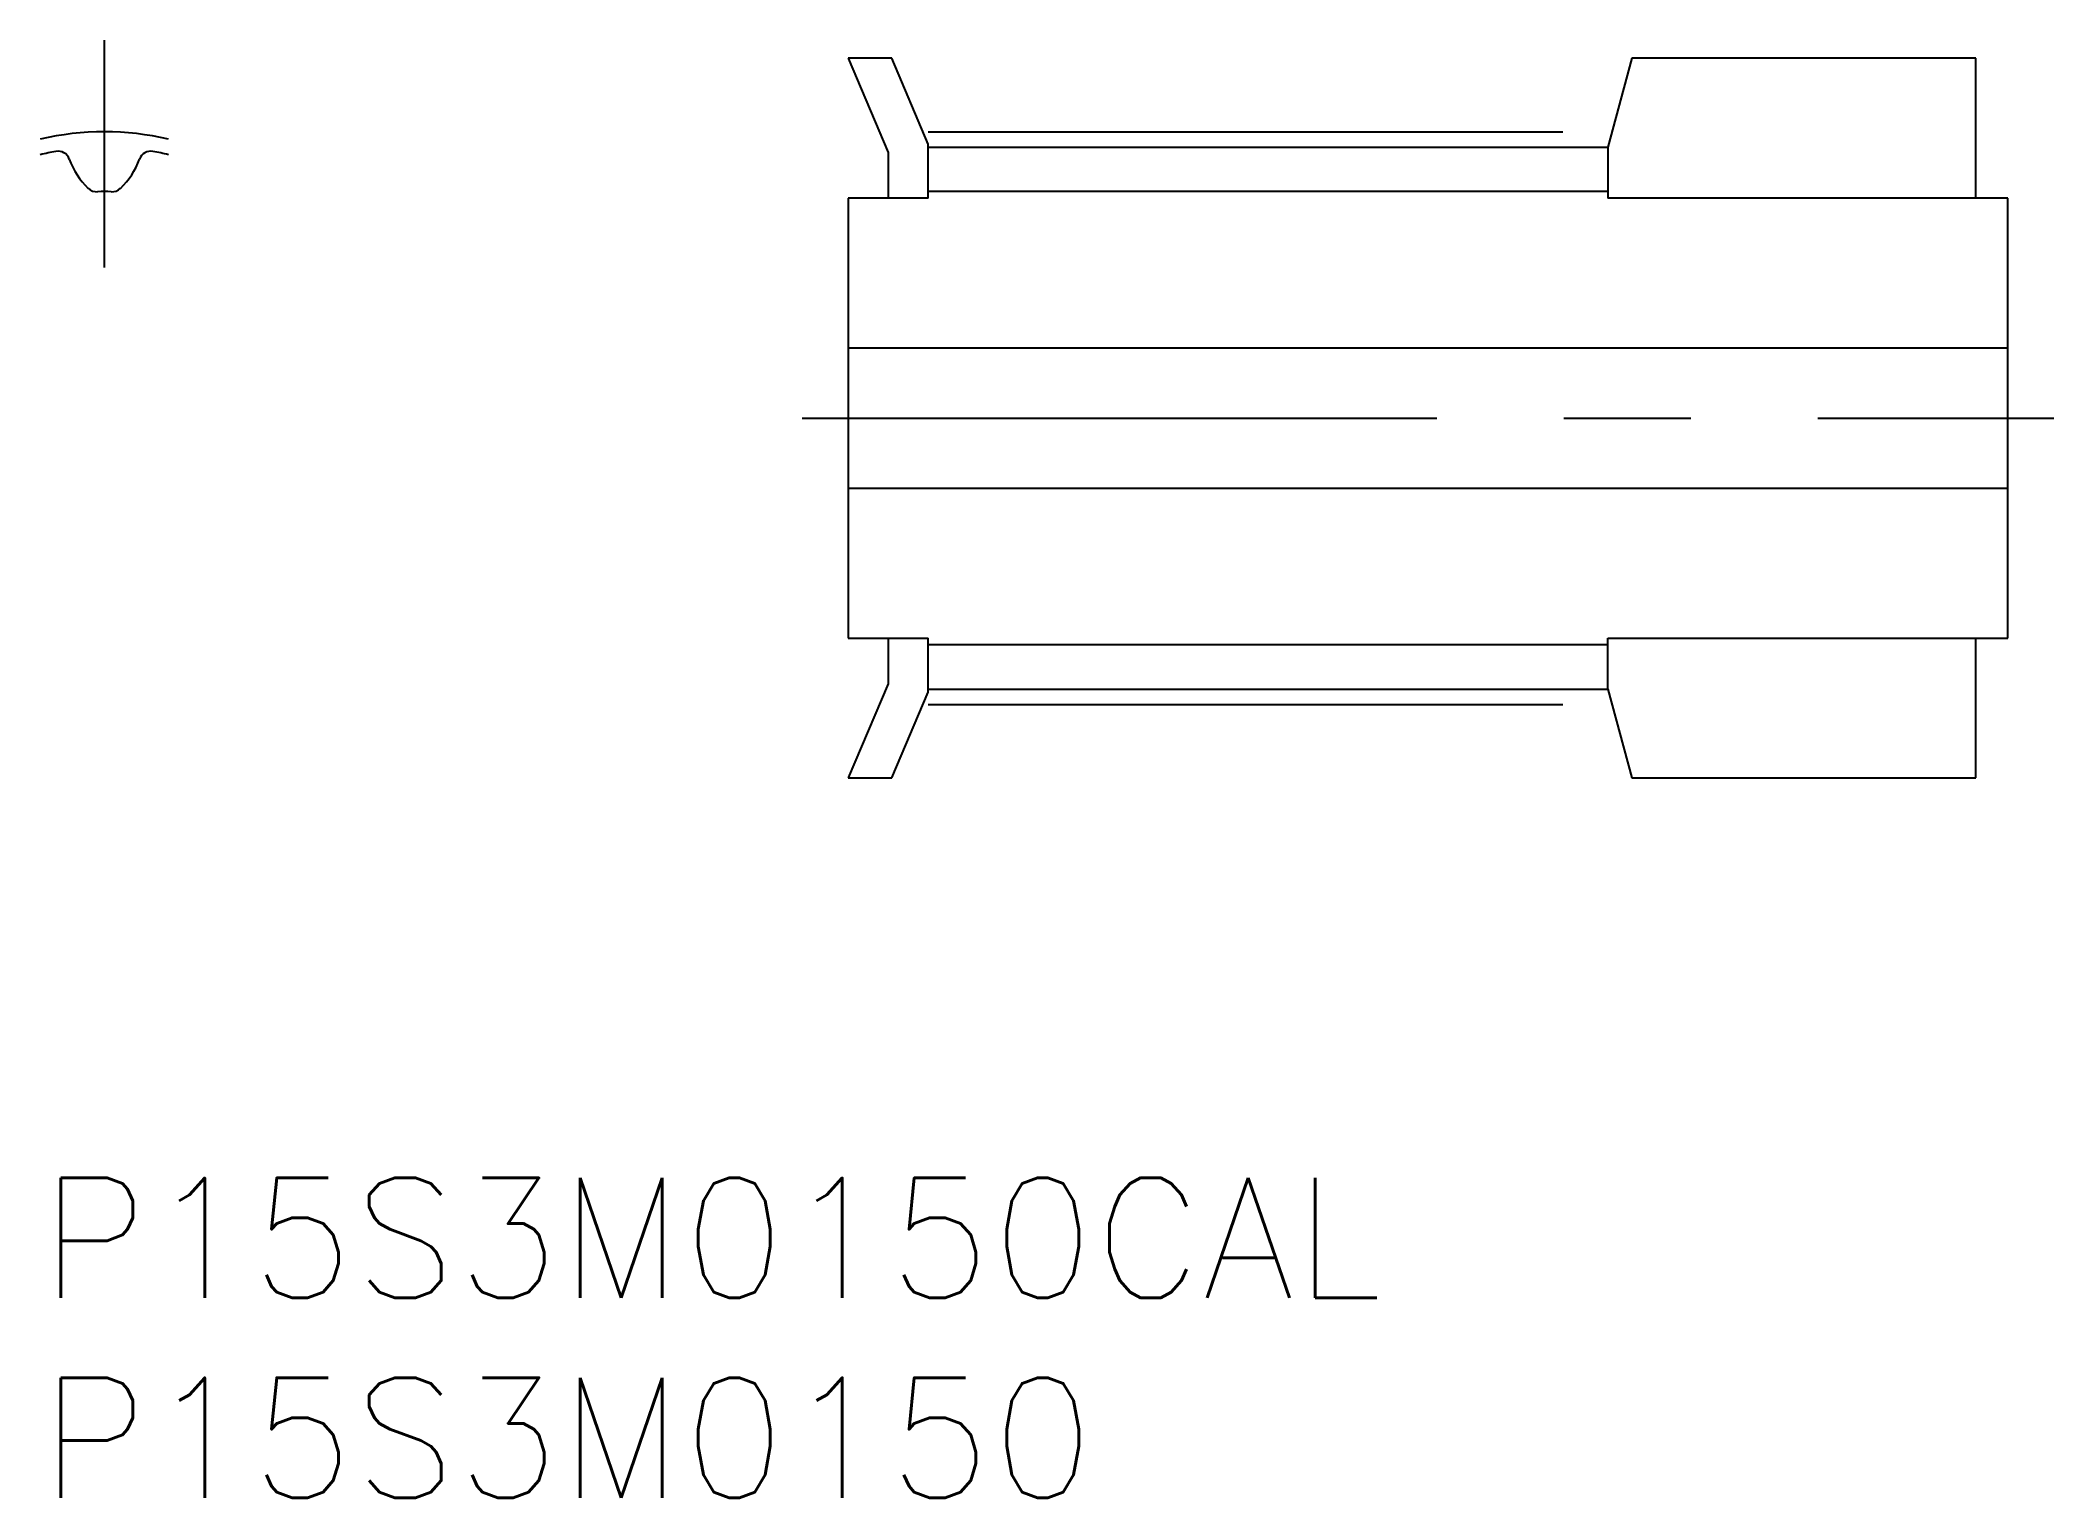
# Model space of a CAD drawing. Extents: x 0 to 50.4, y -8 to 28.4.
import ezdxf

# ---------------------------------------------------------------- set-up
doc = ezdxf.new("R2010")
doc.units = 0
doc.header["$LTSCALE"] = 0.5
doc.linetypes.add('CENTER', pattern=[50.8, 31.75, -6.35, 6.35, -6.35])
for name, color, linetype in [('MSM_CENTER', 1, 'CENTER'), ('MSM_CONTINUOUS', 7, 'CONTINUOUS'), ('MSM_PART_NUMBER', 7, 'CONTINUOUS')]:
    doc.layers.add(name, color=color, linetype=linetype)
doc.styles.get("Standard").update_dxf_attribs({"font": 'txt.shx', "height": 1, "bigfont": 'bigfont.shx'})

# ---------------------------------------------------------------- blocks, each defined once
blk = doc.blocks.new('*U22')
at = {"layer": 'MSM_PART_NUMBER'}
blk.add_text('P15S3M0150CAL', height=3, dxfattribs=at).set_placement((0, -3))
blk = doc.blocks.new('*U23')
at = {"layer": 'MSM_PART_NUMBER'}
blk.add_text('P15S3M0150', height=3, dxfattribs=at).set_placement((0, -8))

msp = doc.modelspace()

# ---------------------------------------------------------------- linework, layer by layer
at = {"layer": 'MSM_CENTER'}
for p, q in [((1.604, 22.767), (1.604, 28.45)), ((22.208, 26.16), (39.208, 26.16)), ((19.058, 19), (50.358, 19)), ((22.208, 11.84), (39.208, 11.84))]:
    msp.add_line(p, q, dxfattribs=at)
msp.add_arc((1.604, 19), 7.16, 77.0548, 102.9452, dxfattribs=at)
at = {"layer": 'MSM_CONTINUOUS'}
for p, q in [((21.294, 28), (20.208, 28)), ((20.208, 28), (21.208, 25.646)), ((22.208, 25.85), (21.294, 28)), ((39.803, 28), (39.208, 25.78)), ((48.408, 28), (39.803, 28)), ((48.408, 24.5), (48.408, 28)), ((22.208, 24.5), (22.208, 25.85)), ((22.208, 25.78), (39.208, 25.78)), ((39.208, 25.78), (39.208, 24.5)), ((21.208, 25.646), (21.208, 24.5)), ((20.208, 24.5), (20.208, 13.5)), ((22.208, 24.5), (20.208, 24.5)), ((39.208, 24.67), (22.208, 24.67)), ((49.208, 24.5), (39.208, 24.5)), ((49.208, 13.5), (49.208, 24.5)), ((49.208, 20.75), (20.208, 20.75)), ((20.208, 17.25), (49.208, 17.25)), ((20.208, 13.5), (22.208, 13.5)), ((21.208, 13.5), (21.208, 12.354)), ((22.208, 12.15), (22.208, 13.5)), ((39.208, 13.33), (22.208, 13.33)), ((39.208, 13.5), (49.208, 13.5)), ((39.208, 12.22), (39.208, 13.5)), ((48.408, 10), (48.408, 13.5)), ((21.208, 12.354), (20.208, 10)), ((21.294, 10), (22.208, 12.15)), ((22.208, 12.22), (39.208, 12.22)), ((39.208, 12.22), (39.803, 10)), ((20.208, 10), (21.294, 10)), ((39.803, 10), (48.408, 10))]:
    msp.add_line(p, q, dxfattribs=at)
for centre, radius, start, end in [((1.604, 19), 6.78, 100.3156, 103.6844), ((0.444, 25.375), 0.3, 20.1782, 100.3156), ((2.579, 26.16), 1.975, 200.1782, 225.6808), ((0.629, 26.16), 1.975, 314.3192, 339.8218), ((2.764, 25.375), 0.3, 79.6844, 159.8218), ((1.604, 19), 6.78, 76.3156, 79.6844), ((1.409, 24.962), 0.3, 225.6808, 274.9233), ((1.799, 24.962), 0.3, 265.0767, 314.3192), ((1.604, 22.695), 1.975, 85.0767, 94.9233)]:
    msp.add_arc(centre, radius, start, end, dxfattribs=at)

# ---------------------------------------------------------------- block references
for name in ['*U22', '*U23']:
    msp.add_blockref(name, (0, 0), dxfattribs=at)

doc.saveas('drawing.dxf')
